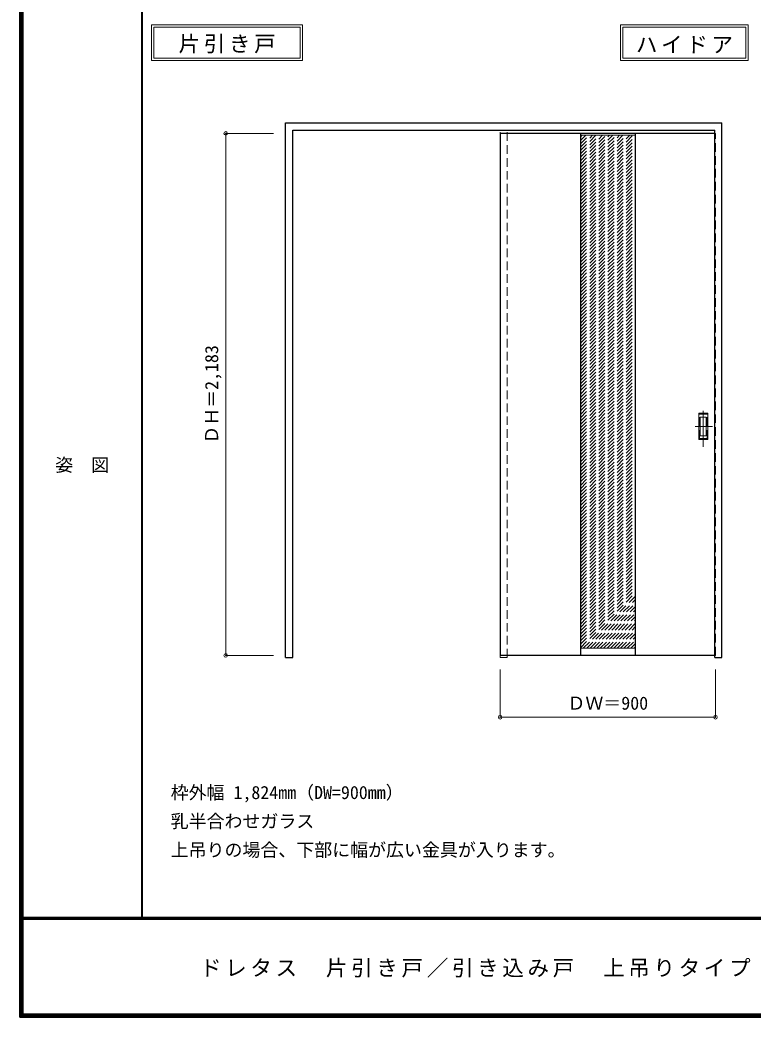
# Model space of a CAD drawing. Units: millimetres, scale not verified. Extents: x -6000 to 5700, y -4307 to 4175.
# Drawn here: x -6000 to -2936, y -4205 to -36 of the extents above; entities that cross this region are included whole.
import ezdxf
from ezdxf.enums import TextEntityAlignment as Align

# ---------------------------------------------------------------- set-up
doc = ezdxf.new("R2010")
doc.units = ezdxf.units.MM
doc.header["$LTSCALE"] = 30
doc.header["$PDMODE"] = 32
doc.header["$PDSIZE"] = 15
doc.linetypes.add('CHAIN1', pattern=[8, 5, -1, 1, -1])
doc.linetypes.add('DASHED1', pattern=[1.8, 1.2, -0.6])
for name, color, linetype, lineweight in [('0-2_扉', 4, 'DASHED1', 9), ('0-3_仕上げ', 7, 'Continuous', 18), ('0-4_枠', 3, 'Continuous', 25), ('0-6_引手', 7, 'Continuous', 18), ('0-A_文字', 7, 'Continuous', 18), ('0-B_寸法', 7, 'Continuous', 9), ('0-C_ハッチ', 4, 'DASHED1', 9), ('F-1_枠', 6, 'Continuous', 40), ('F-A_文字', 7, 'Continuous', 18)]:
    doc.layers.add(name, color=color, linetype=linetype, lineweight=lineweight)
doc.styles.add('ＭＳ ゴシック', font='')
doc.styles.get('ＭＳ ゴシック').set_extended_font_data('MS Gothic')

msp = doc.modelspace()

# ---------------------------------------------------------------- linework, layer by layer
at = {"layer": '0-2_扉'}
for p, q in [((-3993, -509.75), (-3993, -513.75)), ((-3096, -509.75), (-3093, -509.75)), ((-3093, -2692.75), (-3093, -509.75)), ((-3096, -2692.75), (-3093, -2692.75))]:
    msp.add_line(p, q, dxfattribs=at)
at = {"layer": '0-2_扉', "color": 3, "linetype": 'Continuous', "lineweight": 25}
msp.add_line((-3096, -2692.75), (-3993, -2692.75), dxfattribs=at)
msp.add_lwpolyline([(-3096, -509.75), (-3993, -509.75), (-3993, -2692.75)], dxfattribs=at)
at = {"layer": '0-3_仕上げ', "color": 3, "lineweight": 25}
for p, q in [((-3657, -509.64), (-3657, -2692.97)), ((-3429, -509.75), (-3429, -2692.97))]:
    msp.add_line(p, q, dxfattribs=at)
at = {"layer": '0-3_仕上げ'}
for p, q in [((-3657, -517.64), (-3429, -517.64)), ((-3429, -2662.97), (-3657, -2662.97))]:
    msp.add_line(p, q, dxfattribs=at)
at = {"layer": '0-4_枠'}
for p, q in [((-4890, -466.25), (-3066, -466.25)), ((-4890, -2701.25), (-4890, -466.25)), ((-4860, -496.25), (-3096, -496.25)), ((-3096, -2701.25), (-3096, -496.25)), ((-3066, -2701.25), (-3066, -466.25)), ((-3096, -2701.25), (-3066, -2701.25))]:
    msp.add_line(p, q, dxfattribs=at)
at = {"layer": '0-4_枠', "color": 4, "linetype": 'DASHED1', "lineweight": 9}
for p, q in [((-3993, -2701.25), (-3993, -496.25)), ((-3963, -2701.25), (-3963, -496.25)), ((-3993, -2701.25), (-3963, -2701.25))]:
    msp.add_line(p, q, dxfattribs=at)
at = {"layer": '0-4_枠'}
msp.add_lwpolyline([(-4890, -2701.25), (-4860, -2701.25), (-4860, -496.25)], dxfattribs=at)
at = {"layer": '0-6_引手', "linetype": 'CHAIN1'}
for p, q in [((-3144, -1820.48), (-3144, -1649.63)), ((-3105.93, -1735.25), (-3178.44, -1735.25))]:
    msp.add_line(p, q, dxfattribs=at)
at = {"layer": '0-6_引手'}
for p, q in [((-3125, -1680.25), (-3163, -1680.25)), ((-3163, -1790.25), (-3163, -1680.25)), ((-3131.5, -1696.25), (-3156.5, -1696.25)), ((-3156.5, -1774.25), (-3156.5, -1696.25)), ((-3131.5, -1774.25), (-3131.5, -1696.25)), ((-3125, -1790.25), (-3125, -1680.25)), ((-3125, -1790.25), (-3163, -1790.25)), ((-3131.5, -1774.25), (-3156.5, -1774.25))]:
    msp.add_line(p, q, dxfattribs=at)
at = {"layer": '0-6_引手', "linetype": 'DASHED1'}
for p, q in [((-3160, -1786.25), (-3160, -1684.25)), ((-3128, -1786.25), (-3160, -1786.25))]:
    msp.add_line(p, q, dxfattribs=at)
msp.add_lwpolyline([(-3128, -1786.25), (-3128, -1684.25), (-3160, -1684.25)], dxfattribs=at)
at = {"layer": '0-A_文字'}
for p, q in [((-5450, -55.5), (-5450, -205.5)), ((-5440, -65.5), (-5440, -195.5)), ((-5440, -65.5), (-4828.97, -65.5)), ((-4828.97, -65.5), (-4828.97, -195.5)), ((-3490.33, -55.5), (-3490.33, -205.5)), ((-3480.33, -65.5), (-2966, -65.5)), ((-2966, -65.5), (-2966, -195.5)), ((-5450, -205.5), (-4818.97, -205.5)), ((-5440, -195.5), (-4828.97, -195.5)), ((-3490.33, -205.5), (-2956, -205.5))]:
    msp.add_line(p, q, dxfattribs=at)
for points in [[(-5450, -55.5), (-4818.97, -55.5), (-4818.97, -205.5)], [(-3490.33, -55.5), (-2956, -55.5), (-2956, -205.5)], [(-3480.33, -65.5), (-3480.33, -195.5), (-2966, -195.5)]]:
    msp.add_lwpolyline(points, dxfattribs=at)
at = {"layer": '0-B_寸法', "color": 4}
for p, q in [((-5140, -509.75), (-4940, -509.75)), ((-5140, -509.75), (-5140, -2692.75)), ((-5140, -2692.75), (-4940, -2692.75)), ((-3993, -2951.25), (-3993, -2751.25)), ((-3093, -2951.25), (-3093, -2751.25)), ((-3093, -2951.25), (-3993, -2951.25))]:
    msp.add_line(p, q, dxfattribs=at)
at = {"layer": '0-B_寸法'}
for p in [(-5140, -509.75), (-5140, -2692.75), (-3993, -2951.25), (-3093, -2951.25)]:
    msp.add_point(p, dxfattribs=at)
at = {"layer": '0-C_ハッチ'}
for p, q in [((-3657, -737.17), (-3437.47, -517.64)), ((-3657, -723.03), (-3451.62, -517.64)), ((-3657, -708.88), (-3465.76, -517.64)), ((-3657, -694.74), (-3479.9, -517.64)), ((-3657, -680.6), (-3494.04, -517.64)), ((-3657, -666.46), (-3508.18, -517.64)), ((-3657, -652.31), (-3522.33, -517.64)), ((-3657, -638.17), (-3536.47, -517.64)), ((-3657, -624.03), (-3550.61, -517.64)), ((-3657, -609.89), (-3564.75, -517.64)), ((-3657, -595.75), (-3578.9, -517.64)), ((-3657, -581.6), (-3593.04, -517.64)), ((-3657, -567.46), (-3607.18, -517.64)), ((-3657, -553.32), (-3621.32, -517.64)), ((-3657, -539.18), (-3635.46, -517.64)), ((-3657, -525.04), (-3649.61, -517.64)), ((-3657, -751.31), (-3429, -523.31)), ((-3657, -765.45), (-3429, -537.45)), ((-3657, -779.59), (-3429, -551.59)), ((-3657, -793.74), (-3429, -565.74)), ((-3657, -807.88), (-3429, -579.88)), ((-3657, -822.02), (-3429, -594.02)), ((-3657, -836.16), (-3429, -608.16)), ((-3657, -850.3), (-3429, -622.3)), ((-3657, -864.45), (-3429, -636.45)), ((-3657, -878.59), (-3429, -650.59)), ((-3657, -892.73), (-3429, -664.73)), ((-3657, -906.87), (-3429, -678.87)), ((-3657, -921.02), (-3429, -693.02)), ((-3657, -935.16), (-3429, -707.16)), ((-3657, -949.3), (-3429, -721.3)), ((-3657, -963.44), (-3429, -735.44)), ((-3657, -977.58), (-3429, -749.58)), ((-3657, -991.73), (-3429, -763.73)), ((-3657, -1005.87), (-3429, -777.87)), ((-3657, -1020.01), (-3429, -792.01)), ((-3657, -1034.15), (-3429, -806.15)), ((-3657, -1048.29), (-3429, -820.29)), ((-3657, -1062.44), (-3429, -834.44)), ((-3657, -1076.58), (-3429, -848.58)), ((-3657, -1090.72), (-3429, -862.72)), ((-3657, -1104.86), (-3429, -876.86)), ((-3657, -1119.01), (-3429, -891.01)), ((-3657, -1133.15), (-3429, -905.15)), ((-3657, -1147.29), (-3429, -919.29)), ((-3657, -1161.43), (-3429, -933.43)), ((-3657, -1175.57), (-3429, -947.57)), ((-3657, -1189.72), (-3429, -961.72)), ((-3657, -1203.86), (-3429, -975.86)), ((-3657, -1218), (-3429, -990)), ((-3657, -1232.14), (-3429, -1004.14)), ((-3657, -1246.28), (-3429, -1018.28)), ((-3657, -1260.43), (-3429, -1032.43)), ((-3657, -1274.57), (-3429, -1046.57)), ((-3657, -1288.71), (-3429, -1060.71)), ((-3657, -1302.85), (-3429, -1074.85)), ((-3657, -1316.99), (-3429, -1088.99)), ((-3657, -1331.14), (-3429, -1103.14)), ((-3657, -1345.28), (-3429, -1117.28)), ((-3657, -1359.42), (-3429, -1131.42)), ((-3657, -1373.56), (-3429, -1145.56)), ((-3657, -1387.71), (-3429, -1159.71)), ((-3657, -1401.85), (-3429, -1173.85)), ((-3657, -1415.99), (-3429, -1187.99)), ((-3657, -1430.13), (-3429, -1202.13)), ((-3657, -1444.27), (-3429, -1216.27)), ((-3657, -1458.42), (-3429, -1230.42)), ((-3657, -1472.56), (-3429, -1244.56)), ((-3657, -1486.7), (-3429, -1258.7)), ((-3657, -1500.84), (-3429, -1272.84)), ((-3657, -1514.98), (-3429, -1286.98)), ((-3657, -1529.13), (-3429, -1301.13)), ((-3657, -1543.27), (-3429, -1315.27)), ((-3657, -1557.41), (-3429, -1329.41)), ((-3657, -1571.55), (-3429, -1343.55)), ((-3657, -1585.7), (-3429, -1357.7)), ((-3657, -1599.84), (-3429, -1371.84)), ((-3657, -1613.98), (-3429, -1385.98)), ((-3657, -1628.12), (-3429, -1400.12)), ((-3657, -1642.26), (-3429, -1414.26)), ((-3657, -1656.41), (-3429, -1428.41)), ((-3657, -1670.55), (-3429, -1442.55)), ((-3657, -1684.69), (-3429, -1456.69)), ((-3657, -1698.83), (-3429, -1470.83)), ((-3657, -1712.97), (-3429, -1484.97)), ((-3657, -1727.12), (-3429, -1499.12)), ((-3657, -1741.26), (-3429, -1513.26)), ((-3657, -1755.4), (-3429, -1527.4)), ((-3657, -1769.54), (-3429, -1541.54)), ((-3657, -1783.69), (-3429, -1555.69)), ((-3657, -1797.83), (-3429, -1569.83)), ((-3657, -1811.97), (-3429, -1583.97)), ((-3657, -1826.11), (-3429, -1598.11)), ((-3657, -1840.25), (-3429, -1612.25)), ((-3657, -1854.4), (-3429, -1626.4)), ((-3657, -1868.54), (-3429, -1640.54)), ((-3657, -1882.68), (-3429, -1654.68)), ((-3657, -1896.82), (-3429, -1668.82)), ((-3657, -1910.96), (-3429, -1682.96)), ((-3657, -1925.11), (-3429, -1697.11)), ((-3657, -1939.25), (-3429, -1711.25)), ((-3657, -1953.39), (-3429, -1725.39)), ((-3657, -1967.53), (-3429, -1739.53)), ((-3657, -1981.68), (-3429, -1753.68)), ((-3657, -1995.82), (-3429, -1767.82)), ((-3657, -2009.96), (-3429, -1781.96)), ((-3657, -2024.1), (-3429, -1796.1)), ((-3657, -2038.24), (-3429, -1810.24)), ((-3657, -2052.39), (-3429, -1824.39)), ((-3657, -2066.53), (-3429, -1838.53)), ((-3657, -2080.67), (-3429, -1852.67)), ((-3657, -2094.81), (-3429, -1866.81)), ((-3657, -2108.95), (-3429, -1880.95)), ((-3657, -2123.1), (-3429, -1895.1)), ((-3657, -2137.24), (-3429, -1909.24)), ((-3657, -2151.38), (-3429, -1923.38)), ((-3657, -2165.52), (-3429, -1937.52)), ((-3657, -2179.67), (-3429, -1951.67)), ((-3657, -2193.81), (-3429, -1965.81)), ((-3657, -2207.95), (-3429, -1979.95)), ((-3657, -2222.09), (-3429, -1994.09)), ((-3657, -2236.23), (-3429, -2008.23)), ((-3657, -2250.38), (-3429, -2022.38)), ((-3657, -2264.52), (-3429, -2036.52)), ((-3657, -2278.66), (-3429, -2050.66)), ((-3657, -2292.8), (-3429, -2064.8)), ((-3657, -2306.94), (-3429, -2078.94)), ((-3657, -2321.09), (-3429, -2093.09)), ((-3657, -2335.23), (-3429, -2107.23)), ((-3657, -2349.37), (-3429, -2121.37)), ((-3657, -2363.51), (-3429, -2135.51)), ((-3657, -2377.66), (-3429, -2149.66)), ((-3657, -2391.8), (-3429, -2163.8)), ((-3657, -2405.94), (-3429, -2177.94)), ((-3657, -2420.08), (-3429, -2192.08)), ((-3657, -2434.22), (-3429, -2206.22)), ((-3657, -2448.37), (-3429, -2220.37)), ((-3657, -2462.51), (-3429, -2234.51)), ((-3657, -2476.65), (-3429, -2248.65)), ((-3657, -2490.79), (-3429, -2262.79)), ((-3657, -2504.93), (-3429, -2276.93)), ((-3657, -2519.08), (-3429, -2291.08)), ((-3657, -2533.22), (-3429, -2305.22)), ((-3657, -2547.36), (-3429, -2319.36)), ((-3657, -2561.5), (-3429, -2333.5)), ((-3657, -2575.65), (-3429, -2347.65)), ((-3657, -2589.79), (-3429, -2361.79)), ((-3657, -2603.93), (-3429, -2375.93)), ((-3657, -2618.07), (-3429, -2390.07)), ((-3657, -2632.21), (-3429, -2404.21)), ((-3657, -2646.36), (-3429, -2418.36)), ((-3657, -2660.5), (-3429, -2432.5)), ((-3645.33, -2662.97), (-3429, -2446.64)), ((-3631.19, -2662.97), (-3429, -2460.78)), ((-3617.04, -2662.97), (-3429, -2474.92)), ((-3602.9, -2662.97), (-3429, -2489.07)), ((-3588.76, -2662.97), (-3429, -2503.21)), ((-3574.62, -2662.97), (-3429, -2517.35)), ((-3560.48, -2662.97), (-3429, -2531.49)), ((-3546.33, -2662.97), (-3429, -2545.63)), ((-3532.19, -2662.97), (-3429, -2559.78)), ((-3518.05, -2662.97), (-3429, -2573.92)), ((-3503.91, -2662.97), (-3429, -2588.06)), ((-3489.76, -2662.97), (-3429, -2602.2)), ((-3475.62, -2662.97), (-3429, -2616.35)), ((-3461.48, -2662.97), (-3429, -2630.49)), ((-3447.34, -2662.97), (-3429, -2644.63)), ((-3433.2, -2662.97), (-3429, -2658.77))]:
    msp.add_line(p, q, dxfattribs=at)
at = {"layer": 'F-1_枠'}
for p, q in [((-6000, 4175), (-6000, -4205)), ((-5995, 4175), (-5995, -4205)), ((-5990, 4175), (-5990, -4205)), ((-5490, 4175), (-5490, -3790)), ((5700, -3790), (-6000, -3790)), ((5700, -3795), (-6000, -3795)), ((5700, -4195), (-6000, -4195)), ((5700, -4200), (-6000, -4200)), ((5700, -4205), (-6000, -4205))]:
    msp.add_line(p, q, dxfattribs=at)

# ---------------------------------------------------------------- texts
at = {"layer": '0-A_文字', "style": 'ＭＳ ゴシック'}
for s, p in [('枠外幅 1,824mm（DW=900mm）', (-5370, -3310)), ('乳半合わせガラス', (-5370, -3430)), ('上吊りの場合、下部に幅が広い金具が入ります。', (-5370, -3550))]:
    msp.add_text(s, height=54.99, dxfattribs=at).set_placement(p, align=Align.BOTTOM_LEFT)
at = {"layer": '0-A_文字', "char_height": 65.98, "attachment_point": 7, "style": 'ＭＳ ゴシック'}
for s, insert in [('\\T1.17;片引き戸', (-5336.98, -175.5)), ('\\T1.17;ハイドア', (-3425.66, -175.5))]:
    msp.add_mtext(s, dxfattribs=dict(at, insert=insert))
at = {"layer": '0-B_寸法', "style": 'ＭＳ ゴシック'}
msp.add_text('ＤＨ＝2,183', height=54.99, rotation=90, dxfattribs=at).set_placement((-5155, -1807.5), align=Align.BOTTOM_LEFT)
msp.add_text('ＤＷ＝900', height=54.99, dxfattribs=at).set_placement((-3711.75, -2936.25), align=Align.BOTTOM_LEFT)
at = {"layer": 'F-A_文字', "style": 'ＭＳ ゴシック'}
msp.add_text('姿\u3000図', height=54.99, dxfattribs=at).set_placement((-5852.5, -1940.25), align=Align.BOTTOM_LEFT)
at = {"layer": 'F-A_文字', "insert": (-5247.55, -4040), "char_height": 65.98, "attachment_point": 7, "style": 'ＭＳ ゴシック'}
msp.add_mtext('\\T1.17;ドレタス\u3000片引き戸／引き込み戸\u3000上吊りタイプ\u3000Ｂ－ＸＧ', dxfattribs=at)

doc.saveas('drawing.dxf')
